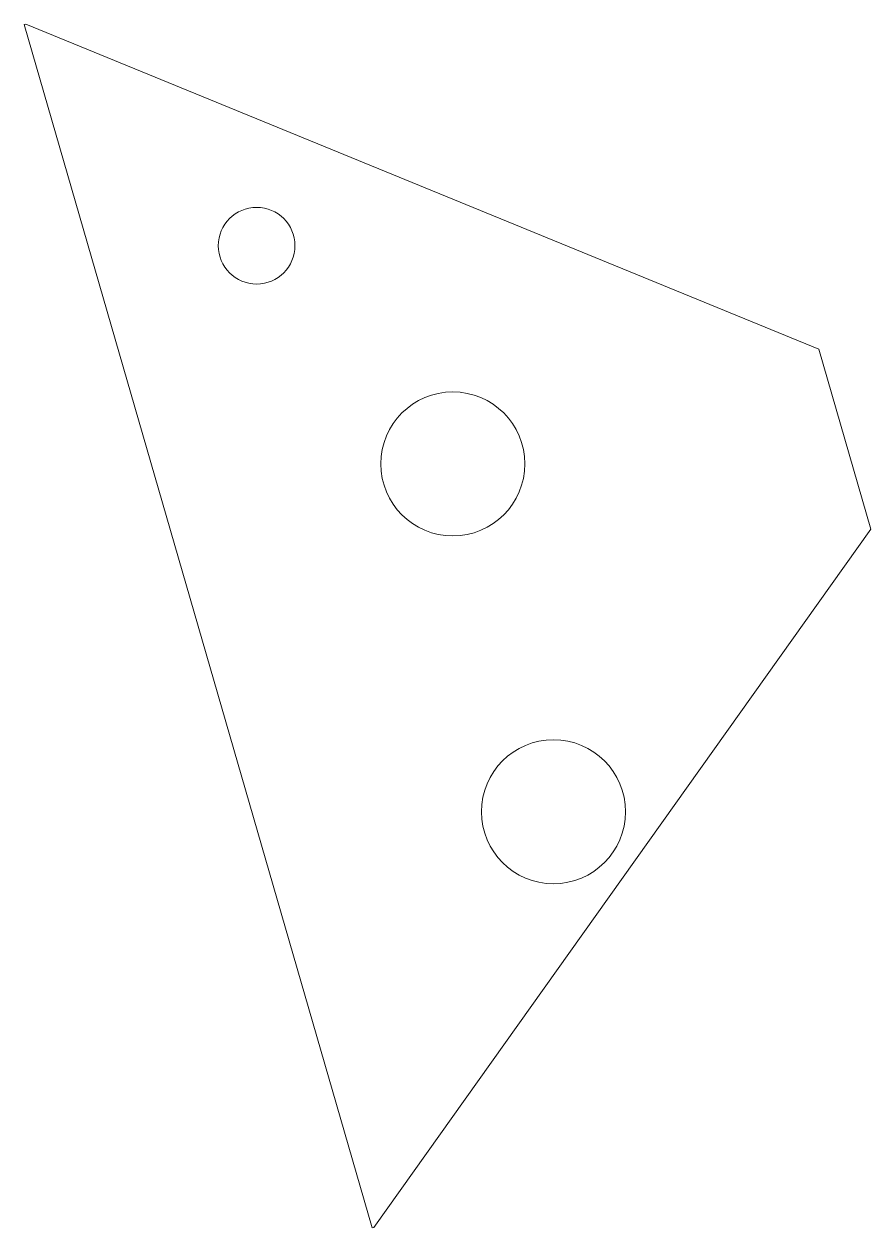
# Model space of a CAD drawing. Header units: millimetres. Extents: x -282 to 712, y -720 to 693.
import ezdxf

# ---------------------------------------------------------------- set-up
doc = ezdxf.new("R2010")
doc.units = ezdxf.units.MM
doc.layers.add('IV_INTERIOR_PROFILES', color=7, linetype='Continuous', lineweight=5)
doc.layers.add('IV_OUTER_PROFILE', color=7, linetype='Continuous', lineweight=5)

msp = doc.modelspace()

# ---------------------------------------------------------------- linework, layer by layer
at = {"layer": 'IV_INTERIOR_PROFILES'}
for centre, radius in [((-9.2, 433), 45), ((221, 176.9), 84.5), ((339.1, -231.3), 84.5)]:
    msp.add_circle(centre, radius, dxfattribs=at)
at = {"layer": 'IV_OUTER_PROFILE'}
for p, q in [((-280.2, 693.1), (-282.1, 692.5)), ((126.4, -719.8), (-282.1, 692.5)), ((650.5, 311.6), (-280.2, 693.1)), ((711.6, 100.2), (650.5, 311.6)), ((711.6, 100.2), (128.4, -719.2)), ((128.4, -719.2), (126.4, -719.8))]:
    msp.add_line(p, q, dxfattribs=at)

doc.saveas('drawing.dxf')
